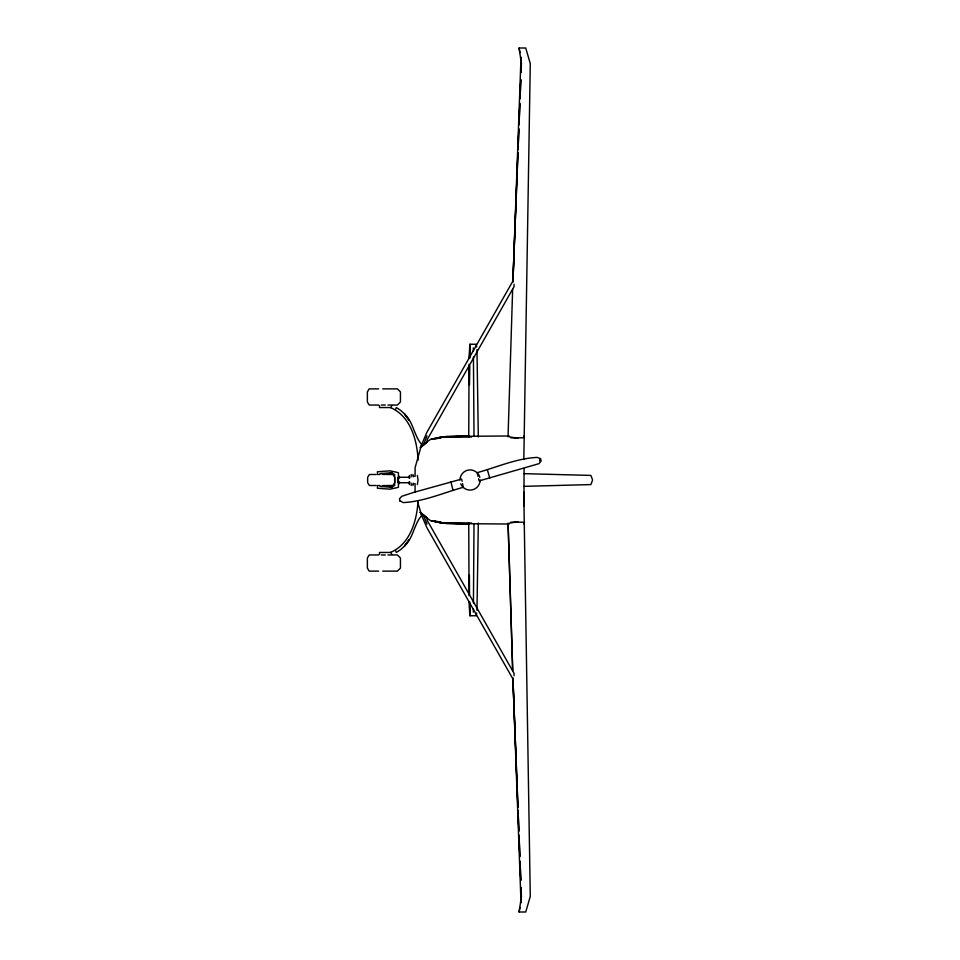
<?xml version="1.0" encoding="UTF-8"?>
<svg xmlns="http://www.w3.org/2000/svg" width="960" height="960" viewBox="0 0 960 960"><rect width="100%" height="100%" fill="white"/><g stroke="black" fill="none" stroke-linecap="round" stroke-linejoin="round"><path stroke-width="1.44" d="M523.824 459.54L530.28 63.588L525.732 48L519.084 48L521.424 63.588L521.076 72.564M468.732 436.968L469.056 364.368M469.08 358.44L469.86 344.256L476.28 344.256L476.628 347.004M469.38 384.732L469.524 365.352M469.584 357.9L469.86 344.256L469.608 358.44M469.404 385.14L469.56 365.856M473.436 603.012L474.012 523.944M478.308 523.032L476.988 610.248M473.328 612.072L473.388 608.64M514.08 284.28L514.032 286.668L427.248 439.56L426.924 442.212L420.312 447.696L426.9 432.3L512.76 281.316M521.076 887.436L521.424 896.412L519.132 912L525.732 912L530.28 896.412L523.932 502.284L524.088 468.54M523.932 502.284L523.824 506.04L523.824 492.108L523.932 497.196M508.044 436.896L512.64 289.332M517.92 152.58L512.868 281.88M518.04 149.604L518.868 128.7M519.036 124.224L519.864 103.32M520.044 98.844L520.8 79.44M521.1 71.976L521.004 57.168L512.94 281.88L516.936 178.716M517.068 175.728L517.932 153.3M518.112 148.812L518.868 129.384M519.048 124.896L519.852 103.956M520.092 97.98L520.788 80.04M417.996 501.216C416.88 520.812 410.1 544.14 390.468 552.456M397.908 482.592L397.908 477.408M476.628 612.996L476.28 615.744L469.86 615.744L469.608 601.56M399.588 478.056L399.708 477.408M408.816 483.24L409.044 481.944M409.74 478.056L409.968 476.76M411.78 476.76L411.888 476.112M413.58 476.76L413.7 476.112M519.084 912L519.948 907.416M523.992 524.016L524.472 522.192M423.504 444.732L426.984 435.9M417.312 484.584L418.08 480L417.312 475.416M395.412 409.668L396.336 407.544L400.536 410.292L404.592 413.964L409.212 420.384L404.472 413.964C413.772 422.4 413.952 436.488 422.304 445.152M391.752 405.708L390.84 407.544L379.476 407.544L379.476 405.708M420.312 447.696L426.924 442.212M422.304 514.848C413.952 523.512 413.772 537.6 404.472 546.036L409.212 539.616L404.592 546.036L400.536 549.708L396.336 552.456L395.412 550.332M431.724 439.164L441.876 436.812L468.696 435.972M392.688 486.42L394.656 485.508L394.656 474.492L392.688 473.58M478.02 476.316L477.18 472.68C497.076 467.16 516.276 458.448 537.216 457.404L540.444 458.652L541.116 461.088L538.992 463.656L479.124 480.9L478.572 478.74M462.588 483.684L463.212 487.32C443.328 492.816 424.14 501.504 403.224 502.596L399.864 500.724M438.18 438.108L441.876 436.812M438.18 438.324L440.652 437.568M434.88 439.068L446.244 436.464L509.22 435.972M441.876 437.196L430.848 439.164L421.164 446.124L415.092 467.724L415.092 476.388M509.472 523.164L518.124 521.688M380.94 473.58L392.268 472.668L389.988 472.668M441.3 437.196L468.66 435.972M523.992 486.348L590.88 484.584L592.632 480L590.88 475.416L523.992 473.652M440.976 437.328L471.624 437.004M374.796 388.884L369.192 388.884L367.368 391.92L367.368 402L369.192 405.036L374.796 405.036M375.72 388.884L378.648 388.884M382.692 388.884L390.888 388.884M391.812 388.884L397.416 388.884L400.44 391.92L400.44 402L397.416 405.036L391.812 405.036M375.72 405.036L378.648 405.036M381.288 405.036L385.32 405.036M387.96 405.036L390.888 405.036M510.78 437.808L516.516 437.808M517.044 437.808L522.912 437.808M524.388 437.808L523.992 435.984M380.124 473.58L382.26 473.58M375.864 474.492L369.456 474.492L367.656 477.252L367.656 482.748L369.456 485.508L375.864 485.508M377.16 474.492L378.408 474.492M379.08 474.492L379.728 474.492M382.656 474.492L383.316 474.492M383.988 474.492L385.224 474.492M386.532 474.492L392.928 474.492L394.74 477.252L394.74 482.748L392.928 485.508L386.532 485.508M377.16 485.508L378.408 485.508M379.08 485.508L379.728 485.508M382.656 485.508L383.316 485.508M383.988 485.508L385.224 485.508M380.124 486.42L382.26 486.42M389.988 487.332L392.268 487.332L380.94 486.42M510.78 522.192L516.516 522.192M517.044 522.192L522.912 522.192M434.88 520.932L446.244 523.536L509.22 524.028M374.796 554.964L369.192 554.964L367.368 558L367.368 568.08L369.192 571.116L374.796 571.116M375.72 554.964L378.648 554.964M381.288 554.964L385.32 554.964M387.96 554.964L390.888 554.964M391.812 554.964L397.416 554.964L400.44 558L400.44 568.08L397.416 571.116L391.812 571.116M375.72 571.116L378.648 571.116M382.692 571.116L390.888 571.116M471.624 522.996L440.976 522.672L430.848 520.836L421.164 513.876L417.768 502.488M438.18 521.892L441.876 523.188L468.696 524.028M441.3 522.804L468.66 524.028M441.876 522.804L431.724 520.836L441.876 523.188M509.472 436.836L518.124 438.312M438.18 521.676L440.652 522.432M390.468 407.544C410.556 416.112 417.216 440.208 418.056 460.248M426.924 517.788L420.312 512.304L426.924 517.788L427.248 520.44L514.032 673.332L514.08 675.72M512.76 678.684L426.9 527.7L420.312 512.304M391.752 554.292L390.84 552.456L379.476 552.456L379.476 554.292M423.504 515.268L426.984 524.1M487.428 469.944L489.756 478.056M462.168 481.26L461.568 479.1L413.88 492.336L401.652 496.344L399.456 498.912L400.092 501.348M450.948 481.944L452.964 490.056M519.132 48L519.948 52.584M413.58 483.24L413.7 483.888M411.78 483.24L411.888 483.888M408.816 476.76L409.044 478.056M409.74 481.944L409.968 483.24M399.588 481.944L399.708 482.592M476.988 349.752L478.308 436.968M469.62 606.576L469.86 615.744L469.08 601.56M516.936 781.284L512.94 678.12L521.004 902.832L521.1 888.024M517.068 784.272L517.932 806.7M518.112 811.188L518.868 830.616M519.048 835.104L519.852 856.044M520.092 862.02L520.788 879.96M517.92 807.42L512.868 678.12M518.04 810.396L518.868 831.3M519.036 835.776L519.864 856.68M520.044 861.156L520.8 880.56M508.128 523.692L512.7 670.62L508.044 523.104M473.328 347.928L473.388 351.36M473.436 356.988L474.012 436.056M469.404 574.86L469.524 594.648M468.732 523.032L469.056 595.632M415.092 483.612L415.092 492.276M413.004 474.492L413.004 475.416M413.004 484.584L413.004 485.508M411.204 474.492L411.204 475.416M411.204 484.584L411.204 485.508M409.392 475.416L409.392 477.252L399.252 477.252L399.252 476.328M409.392 484.584L409.392 482.748L399.252 482.748L399.252 483.672M377.424 473.58L377.424 471.744L389.988 470.832L398.424 472.668L398.424 487.332L389.988 489.168L377.424 488.256L377.424 486.42M459.996 480A10.092 10.08 -90 0 1 477.204 472.86M478.056 473.844A10.092 10.08 -90 0 1 479.808 477.384M480.156 480A10.092 10.08 -90 0 1 460.752 483.84M540.444 458.652L540.072 460.944L540.444 458.652"/></g></svg>
